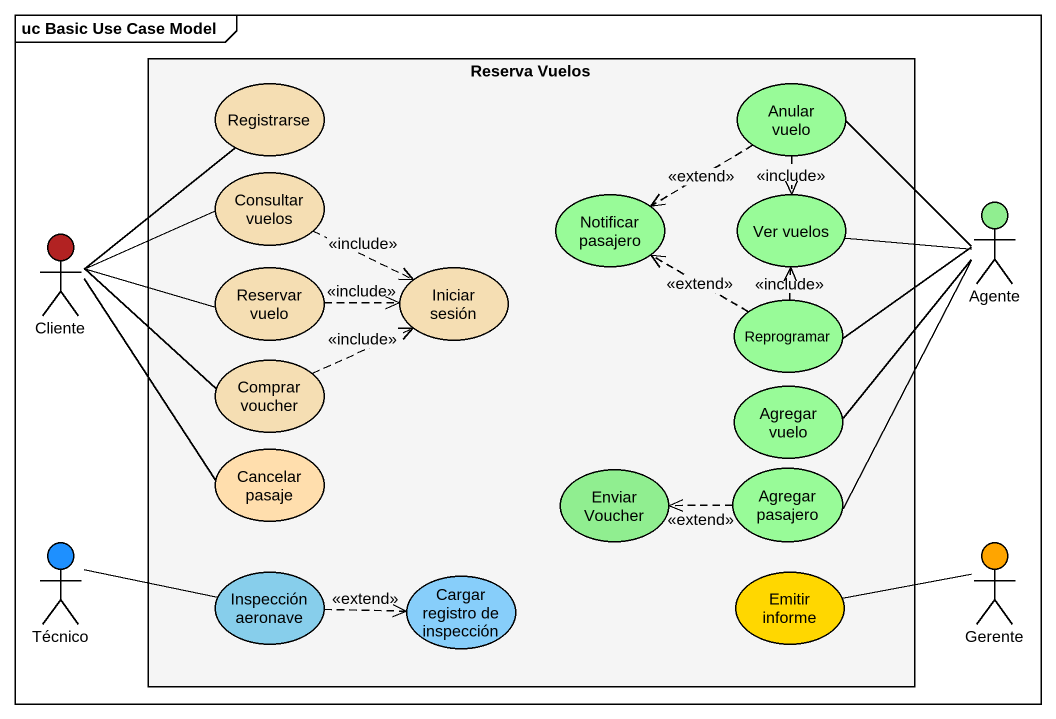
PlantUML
@startuml
mainframe uc Basic Use Case Model
rectangle "Reserva Vuelos" as Reserva_Vuelos #F5F5F5 {
  usecase Registrarse #F5DEB3
  usecase "Anular vuelo" as Anular_vuelo #98FB98
  usecase "Consultar vuelos" as Consultar_vuelos #F5DEB3
  usecase "Notificar pasajero" as Notificar_pasajero #98FB98
  usecase "Ver vuelos" as Ver_vuelos #98FB98
  usecase "Reservar vuelo" as Reservar_vuelo #F5DEB3
  usecase "Iniciar sesión" as Iniciar_sesión #F5DEB3
  usecase Reprogramar #98FB98
  usecase "Comprar voucher" as Comprar_voucher #F5DEB3
  usecase "Agregar vuelo" as Agregar_vuelo #98FB98
  usecase "Cancelar pasaje" as Cancelar_pasaje #FFDEAD
  usecase "Enviar Voucher" as Enviar_Voucher #90EE90
  usecase "Agregar pasajero" as Agregar_pasajero #98FB98
  usecase "Inspección aeronave" as Inspección_aeronave #87CEEB
  usecase "Cargar registro de inspección" as Cargar_registro_de #87CEFA
  usecase "Emitir informe" as Emitir_informe #FFD700
}
actor Agente #90EE90
actor Cliente #B22222
actor Técnico #1E90FF
actor Gerente #FFA500
Anular_vuelo ..> Notificar_pasajero : <<extend>>
Anular_vuelo ..> Ver_vuelos : <<include>>
Anular_vuelo -- Agente
Consultar_vuelos .right.> Iniciar_sesión : <<include>>
Ver_vuelos -right- Agente
Cliente -up- Registrarse
Cliente -right- Consultar_vuelos
Cliente -right- Reservar_vuelo
Reservar_vuelo .right.> Iniciar_sesión : <<include>>
Reprogramar .left.> Notificar_pasajero : <<extend>>
Reprogramar .up.> Ver_vuelos : <<include>>
Reprogramar -right- Agente
Comprar_voucher -left- Cliente
Comprar_voucher .right.> Iniciar_sesión : <<include>>
Agregar_vuelo -up- Agente
Cancelar_pasaje -up- Cliente
Agregar_pasajero -up- Agente
Agregar_pasajero .left.> Enviar_Voucher : <<extend>>
Inspección_aeronave -left- Técnico
Inspección_aeronave .right.> Cargar_registro_de : <<extend>>
Emitir_informe -right- Gerente
@enduml
